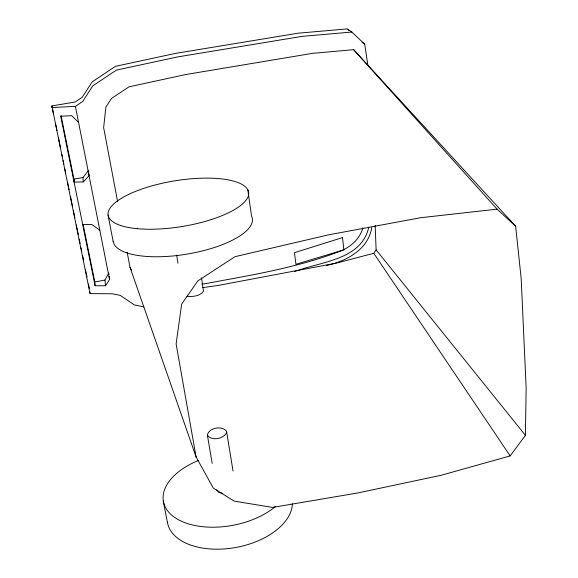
<?xml version="1.0" encoding="UTF-8"?>
<svg xmlns="http://www.w3.org/2000/svg" width="578" height="578" viewBox="0 0 578 578"><rect width="100%" height="100%" fill="white"/><g stroke="black" fill="none" stroke-linecap="round" stroke-linejoin="round"><path stroke-width="0.87" d="M212.213 463.411L207.401 435.241C208.557 427.698 222.284 425.264 226.562 431.34L233.021 470.94M143.98 306.889L134.313 304.888L120.303 295.437L112.349 293.79L90.06 293.617L51.876 105.918L75.104 102.017L82.221 97.285L92.191 81.859L115.484 66.318L175.445 53.407L298.075 33.192L347.335 28.9L351.814 32.036L364.682 44.123L367.911 65.459M127.167 252.225L129.999 267.253L196.108 457.003L213.333 488.143L234.198 501.112L272.513 507.426L358.136 492.904L441.455 475.188L510.164 455.912L525.409 435.335L526.146 387.672L521.183 278.675L515.641 226.244L353.649 49.672L312.301 53.386L185.343 74.605L128.894 86.881L111.561 98.383L105.861 107.147L103.643 127.608L117.659 201.852M362.868 227.848C360.239 237.984 351.749 246.011 342.465 250.303C298.248 267.751 250.989 275.099 204.511 283.827L201.838 284.058M368.764 227.262C361.597 259.45 322.257 261.437 297.222 270.714M371.799 227.58C368.114 249.703 346.424 261.177 326.404 265.504M78.586 122.485L71.708 115.687L60.712 116.214L95.103 285.727L105.564 285.785L104.958 280.077L108.765 272.932L108.96 274.579M105.564 285.785L109.538 279.528L109.155 276.226M202.596 287.649L218.513 285.38L336.02 263.192L373.785 253.294L376.112 249.848L375.173 225.276M88.911 173.949L89.077 175.712L83.304 181.897L74.085 182.149L73.933 179.122L82.979 177.533L88.073 171.074M51.854 107.559L75.4 106.359L82.632 101.547L92.755 85.898L116.416 70.111L177.316 56.984L301.817 36.407L351.814 32.036M294.636 271.378L296.37 270.974M95.103 285.727L94.785 281.97L104.958 280.077M515.641 226.244L497.066 209.157L420.661 217.718L328.557 234.834L234.979 256.69L197.922 280.829L181.651 304.1L176.124 343.975L196.108 457.003M82.705 224.618L91.808 224.488L99.813 230.189M187.034 296.29C192.676 296.854 199.952 296.232 203.514 291.276L201.512 277.83M222.559 493.424L218.621 492.203L216.728 489.819M362.023 42.245L364.682 44.123M347.963 29.5L349.235 30.692M353.649 49.672L497.066 209.157M376.112 249.848L525.409 435.335M373.785 253.294L510.164 455.912M129.999 267.253L131.676 270.367M207.401 435.241C211.656 441.281 223.433 438.919 226.598 432.676L226.562 431.34M51.876 105.918L52.237 107.681M52.605 109.444L53.508 113.859M55.495 123.555L56.947 130.606M58.392 137.658L60.379 147.361M61.832 154.413L62.193 156.176M63.096 160.583L63.818 164.109M64.729 168.516L65.632 172.93M67.619 182.626L69.071 189.678M70.516 196.73L71.419 201.137M71.78 202.907L72.51 206.433M73.413 210.84L74.858 217.892M76.303 224.943L78.297 234.646M79.2 239.054L80.104 243.461M81.014 247.868L81.736 251.394M82.64 255.801L83.543 260.208M85.537 269.912L86.982 276.963M88.427 284.015L89.337 288.422M61.03 115.456L74.295 180.878M83.174 224.705L94.785 281.97M75.4 106.359L109.538 279.528M108.028 214.958L113.107 241.279M163.263 501.01L167.36 522.216M176.63 255.173L177.988 263.113M247.81 189.822L251.524 216.02A70.494 24.471 -9.4 0 1 190.133 253.576A70.494 24.471 -9.4 0 1 113.18 241.264M88.579 170.431L88.745 172.193M82.979 177.533L83.304 181.897M89.937 291.919L90.06 293.617M275.316 506.581A63.876 36.139 -10.6 0 1 176.904 518.856A63.876 36.139 -10.6 0 1 198.283 460.529M292.352 503.85A63.342 36.963 -10.8 0 1 232.154 548.074A63.342 36.963 -10.8 0 1 167.418 522.201M342.523 237.572L294.44 252.702L295.922 264.283L343.867 249.877L342.523 237.572M137.268 228.678A71.166 23.127 -9.3 0 0 248.345 195.855A71.166 23.127 -9.3 0 0 149.485 186.571A71.166 23.127 -9.3 0 0 137.268 228.678"/></g></svg>
